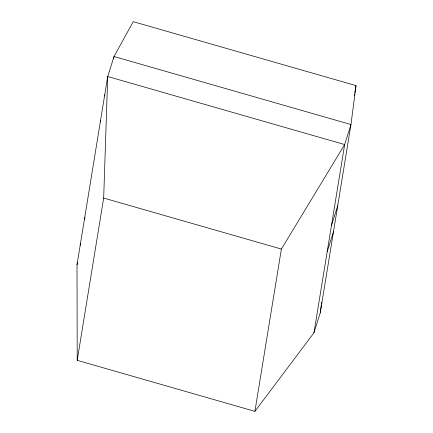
<?xml version="1.0" encoding="UTF-8"?>
<svg xmlns="http://www.w3.org/2000/svg" width="433" height="433" viewBox="0 0 433 433"><rect width="100%" height="100%" fill="white"/><g stroke="black" fill="none" stroke-linecap="round" stroke-linejoin="round"><path stroke-width="0.65" d="M77.204 360.326L103.676 198.049L107.72 76.527L114.025 56.523L133.223 21.65L355.991 85.61L350.968 124.547L320.263 312.794L313.952 332.804L254.913 411.35L77.204 360.326L77.009 264.774L107.72 76.527L344.663 144.557L313.952 332.804M320.263 312.794L321.324 304.827M321.502 303.495L321.681 302.169M113.603 59.115L114.025 56.523L350.968 124.547L344.663 144.557L281.385 249.067L254.913 411.35M354.356 95.612L354.578 94.275M354.795 92.943L355.991 85.61M104.542 96.002L104.938 94.751M100.304 121.965L100.7 120.715M84.424 219.336L85.014 217.458M80.186 245.3L80.776 243.422M77.009 264.774L77.799 262.274M331.424 225.696L337.735 205.691M327.191 251.66L333.497 231.655M103.676 198.049L281.385 249.067"/></g></svg>
